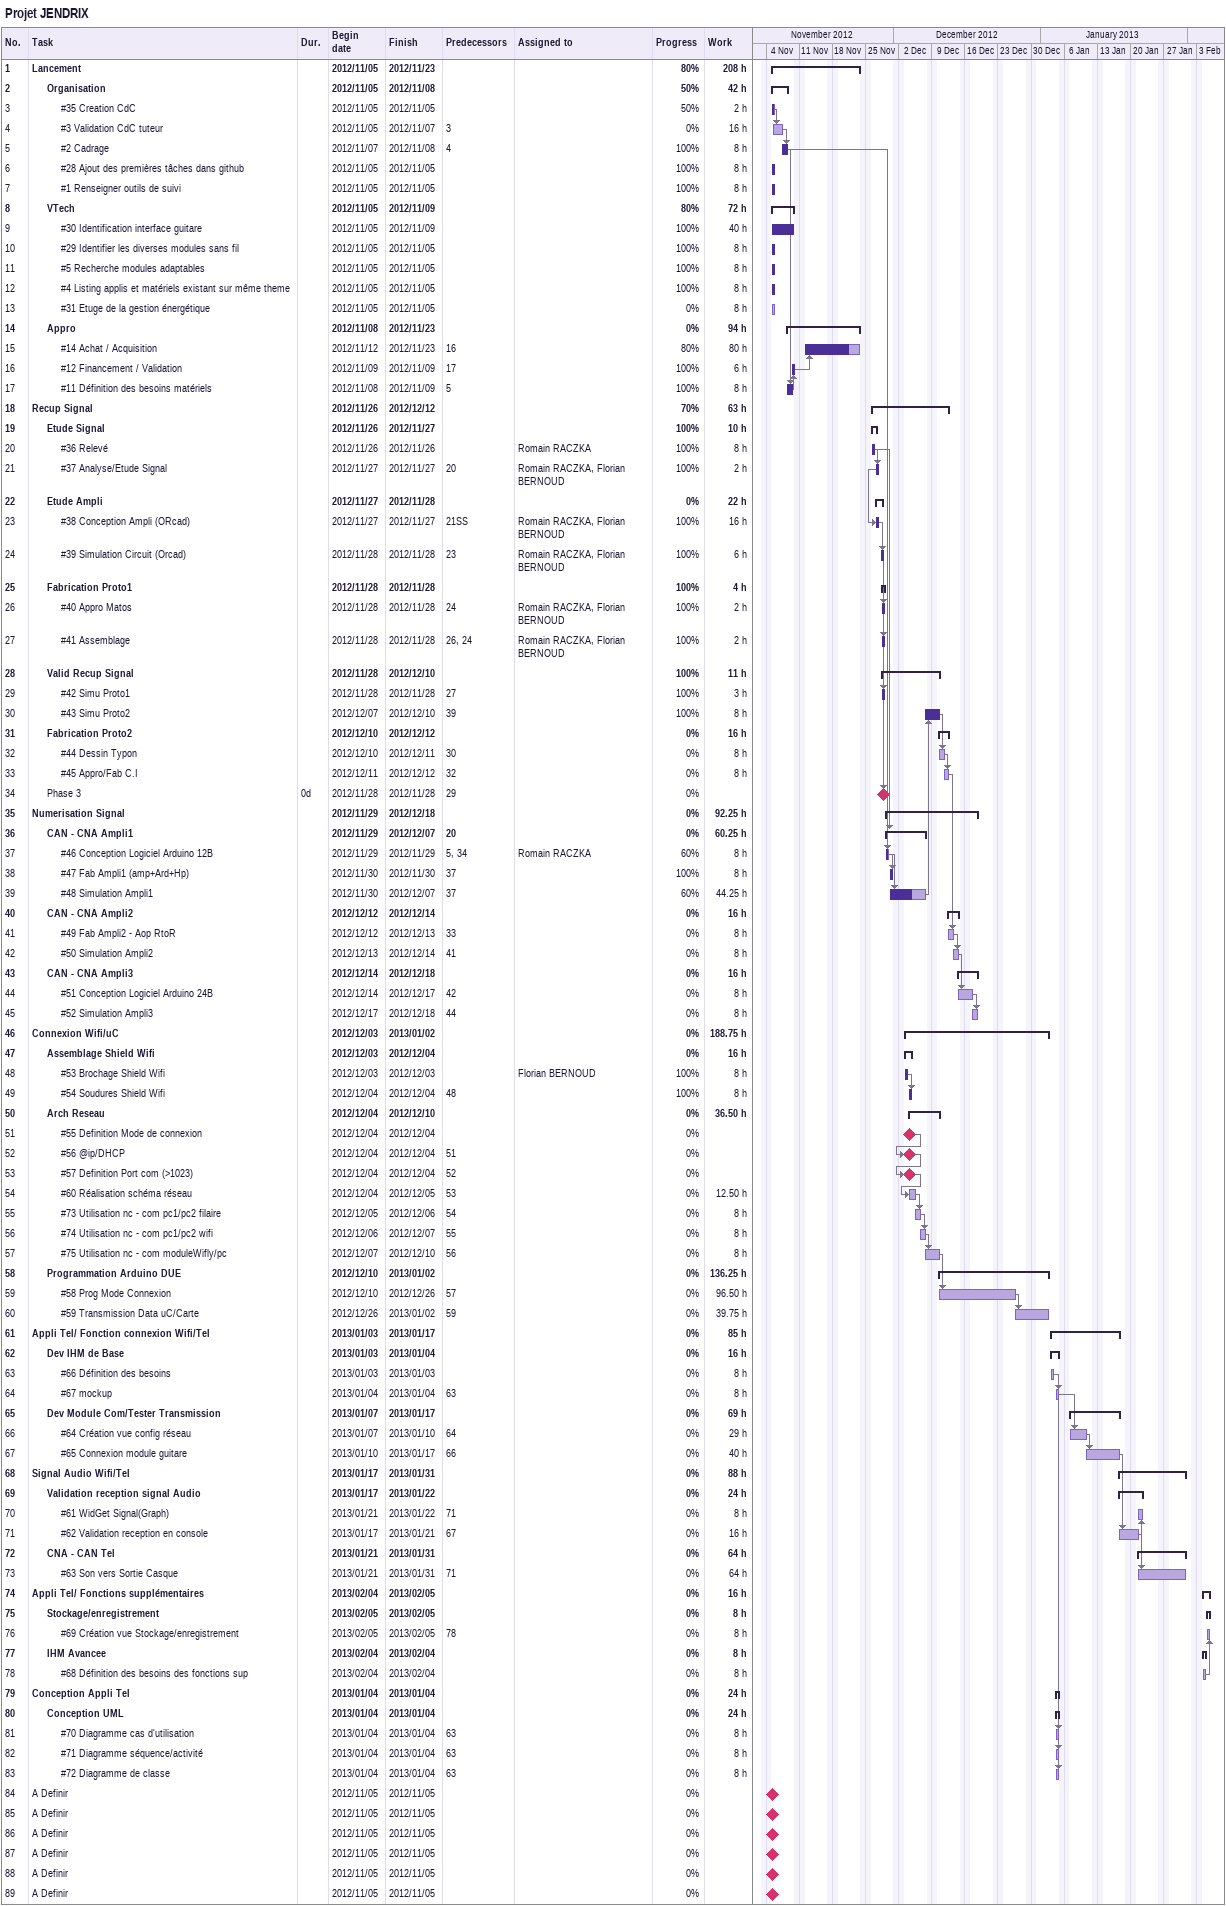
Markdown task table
Projet JENDRIX

| ID | Level | Task | Duration | Start | Finish | Predecessors | Resources | % complete | Work (h) |
|---|---|---|---|---|---|---|---|---|---|
| 1 | 1 | **Lancement** |  | 2012-11-05 | 2012-11-23 |  |  | 80 | 208 |
| 2 | 2 | **Organisation** |  | 2012-11-05 | 2012-11-08 |  |  | 50 | 42 |
| 3 | 3 | #35 Creation CdC |  | 2012-11-05 | 2012-11-05 |  |  | 50 | 2 |
| 4 | 3 | #3 Validation CdC tuteur |  | 2012-11-05 | 2012-11-07 | 3 |  | 0 | 16 |
| 5 | 3 | #2 Cadrage |  | 2012-11-07 | 2012-11-08 | 4 |  | 100 | 8 |
| 6 | 3 | #28 Ajout des premières tâches dans github |  | 2012-11-05 | 2012-11-05 |  |  | 100 | 8 |
| 7 | 3 | #1 Renseigner outils de suivi |  | 2012-11-05 | 2012-11-05 |  |  | 100 | 8 |
| 8 | 2 | **VTech** |  | 2012-11-05 | 2012-11-09 |  |  | 80 | 72 |
| 9 | 3 | #30 Identification interface guitare |  | 2012-11-05 | 2012-11-09 |  |  | 100 | 40 |
| 10 | 3 | #29 Identifier les diverses modules sans fil |  | 2012-11-05 | 2012-11-05 |  |  | 100 | 8 |
| 11 | 3 | #5 Recherche modules adaptables |  | 2012-11-05 | 2012-11-05 |  |  | 100 | 8 |
| 12 | 3 | #4 Listing applis et matériels existant sur même theme |  | 2012-11-05 | 2012-11-05 |  |  | 100 | 8 |
| 13 | 3 | #31 Etuge de la gestion énergétique |  | 2012-11-05 | 2012-11-05 |  |  | 0 | 8 |
| 14 | 2 | **Appro** |  | 2012-11-08 | 2012-11-23 |  |  | 0 | 94 |
| 15 | 3 | #14 Achat / Acquisition |  | 2012-11-12 | 2012-11-23 | 16 |  | 80 | 80 |
| 16 | 3 | #12 Financement / Validation |  | 2012-11-09 | 2012-11-09 | 17 |  | 100 | 6 |
| 17 | 3 | #11 Définition des besoins matériels |  | 2012-11-08 | 2012-11-09 | 5 |  | 100 | 8 |
| 18 | 1 | **Recup Signal** |  | 2012-11-26 | 2012-12-12 |  |  | 70 | 63 |
| 19 | 2 | **Etude Signal** |  | 2012-11-26 | 2012-11-27 |  |  | 100 | 10 |
| 20 | 3 | #36 Relevé |  | 2012-11-26 | 2012-11-26 |  | Romain RACZKA | 100 | 8 |
| 21 | 3 | #37 Analyse/Etude Signal |  | 2012-11-27 | 2012-11-27 | 20 | Romain RACZKA, Florian BERNOUD | 100 | 2 |
| 22 | 2 | **Etude Ampli** |  | 2012-11-27 | 2012-11-28 |  |  | 0 | 22 |
| 23 | 3 | #38 Conception Ampli (ORcad) |  | 2012-11-27 | 2012-11-27 | 21SS | Romain RACZKA, Florian BERNOUD | 100 | 16 |
| 24 | 3 | #39 Simulation Circuit (Orcad) |  | 2012-11-28 | 2012-11-28 | 23 | Romain RACZKA, Florian BERNOUD | 100 | 6 |
| 25 | 2 | **Fabrication Proto1** |  | 2012-11-28 | 2012-11-28 |  |  | 100 | 4 |
| 26 | 3 | #40 Appro Matos |  | 2012-11-28 | 2012-11-28 | 24 | Romain RACZKA, Florian BERNOUD | 100 | 2 |
| 27 | 3 | #41 Assemblage |  | 2012-11-28 | 2012-11-28 | 26, 24 | Romain RACZKA, Florian BERNOUD | 100 | 2 |
| 28 | 2 | **Valid Recup Signal** |  | 2012-11-28 | 2012-12-10 |  |  | 100 | 11 |
| 29 | 3 | #42 Simu Proto1 |  | 2012-11-28 | 2012-11-28 | 27 |  | 100 | 3 |
| 30 | 3 | #43 Simu Proto2 |  | 2012-12-07 | 2012-12-10 | 39 |  | 100 | 8 |
| 31 | 2 | **Fabrication Proto2** |  | 2012-12-10 | 2012-12-12 |  |  | 0 | 16 |
| 32 | 3 | #44 Dessin Typon |  | 2012-12-10 | 2012-12-11 | 30 |  | 0 | 8 |
| 33 | 3 | #45 Appro/Fab C.I |  | 2012-12-11 | 2012-12-12 | 32 |  | 0 | 8 |
| 34 | 2 | Phase 3 | 0d | 2012-11-28 | 2012-11-28 | 29 |  | 0 |  |
| 35 | 1 | **Numerisation Signal** |  | 2012-11-29 | 2012-12-18 |  |  | 0 | 92.25 |
| 36 | 2 | **CAN - CNA Ampli1** |  | 2012-11-29 | 2012-12-07 | 20 |  | 0 | 60.25 |
| 37 | 3 | #46 Conception Logiciel Arduino 12B |  | 2012-11-29 | 2012-11-29 | 5, 34 | Romain RACZKA | 60 | 8 |
| 38 | 3 | #47 Fab Ampli1 (amp+Ard+Hp) |  | 2012-11-30 | 2012-11-30 | 37 |  | 100 | 8 |
| 39 | 3 | #48 Simulation Ampli1 |  | 2012-11-30 | 2012-12-07 | 37 |  | 60 | 44.25 |
| 40 | 2 | **CAN - CNA Ampli2** |  | 2012-12-12 | 2012-12-14 |  |  | 0 | 16 |
| 41 | 3 | #49 Fab Ampli2 - Aop RtoR |  | 2012-12-12 | 2012-12-13 | 33 |  | 0 | 8 |
| 42 | 3 | #50 Simulation Ampli2 |  | 2012-12-13 | 2012-12-14 | 41 |  | 0 | 8 |
| 43 | 2 | **CAN - CNA Ampli3** |  | 2012-12-14 | 2012-12-18 |  |  | 0 | 16 |
| 44 | 3 | #51 Conception Logiciel Arduino 24B |  | 2012-12-14 | 2012-12-17 | 42 |  | 0 | 8 |
| 45 | 3 | #52 Simulation Ampli3 |  | 2012-12-17 | 2012-12-18 | 44 |  | 0 | 8 |
| 46 | 1 | **Connexion Wifi/uC** |  | 2012-12-03 | 2013-01-02 |  |  | 0 | 188.75 |
| 47 | 2 | **Assemblage Shield Wifi** |  | 2012-12-03 | 2012-12-04 |  |  | 0 | 16 |
| 48 | 3 | #53 Brochage Shield Wifi |  | 2012-12-03 | 2012-12-03 |  | Florian BERNOUD | 100 | 8 |
| 49 | 3 | #54 Soudures Shield Wifi |  | 2012-12-04 | 2012-12-04 | 48 |  | 100 | 8 |
| 50 | 2 | **Arch Reseau** |  | 2012-12-04 | 2012-12-10 |  |  | 0 | 36.50 |
| 51 | 3 | #55 Definition Mode de connexion |  | 2012-12-04 | 2012-12-04 |  |  | 0 |  |
| 52 | 3 | #56 @ip/DHCP |  | 2012-12-04 | 2012-12-04 | 51 |  | 0 |  |
| 53 | 3 | #57 Definition Port com (>1023) |  | 2012-12-04 | 2012-12-04 | 52 |  | 0 |  |
| 54 | 3 | #60 Réalisation schéma réseau |  | 2012-12-04 | 2012-12-05 | 53 |  | 0 | 12.50 |
| 55 | 3 | #73 Utilisation nc - com pc1/pc2 filaire |  | 2012-12-05 | 2012-12-06 | 54 |  | 0 | 8 |
| 56 | 3 | #74 Utilisation nc - com pc1/pc2 wifi |  | 2012-12-06 | 2012-12-07 | 55 |  | 0 | 8 |
| 57 | 3 | #75 Utilisation nc - com moduleWifly/pc |  | 2012-12-07 | 2012-12-10 | 56 |  | 0 | 8 |
| 58 | 2 | **Programmation Arduino DUE** |  | 2012-12-10 | 2013-01-02 |  |  | 0 | 136.25 |
| 59 | 3 | #58 Prog Mode Connexion |  | 2012-12-10 | 2012-12-26 | 57 |  | 0 | 96.50 |
| 60 | 3 | #59 Transmission Data uC/Carte |  | 2012-12-26 | 2013-01-02 | 59 |  | 0 | 39.75 |
| 61 | 1 | **Appli Tel/ Fonction connexion Wifi/Tel** |  | 2013-01-03 | 2013-01-17 |  |  | 0 | 85 |
| 62 | 2 | **Dev IHM de Base** |  | 2013-01-03 | 2013-01-04 |  |  | 0 | 16 |
| 63 | 3 | #66 Définition des besoins |  | 2013-01-03 | 2013-01-03 |  |  | 0 | 8 |
| 64 | 3 | #67 mockup |  | 2013-01-04 | 2013-01-04 | 63 |  | 0 | 8 |
| 65 | 2 | **Dev Module Com/Tester Transmission** |  | 2013-01-07 | 2013-01-17 |  |  | 0 | 69 |
| 66 | 3 | #64 Création vue config réseau |  | 2013-01-07 | 2013-01-10 | 64 |  | 0 | 29 |
| 67 | 3 | #65 Connexion module guitare |  | 2013-01-10 | 2013-01-17 | 66 |  | 0 | 40 |
| 68 | 1 | **Signal Audio Wifi/Tel** |  | 2013-01-17 | 2013-01-31 |  |  | 0 | 88 |
| 69 | 2 | **Validation reception signal Audio** |  | 2013-01-17 | 2013-01-22 |  |  | 0 | 24 |
| 70 | 3 | #61 WidGet Signal(Graph) |  | 2013-01-21 | 2013-01-22 | 71 |  | 0 | 8 |
| 71 | 3 | #62 Validation reception en console |  | 2013-01-17 | 2013-01-21 | 67 |  | 0 | 16 |
| 72 | 2 | **CNA - CAN Tel** |  | 2013-01-21 | 2013-01-31 |  |  | 0 | 64 |
| 73 | 3 | #63 Son vers Sortie Casque |  | 2013-01-21 | 2013-01-31 | 71 |  | 0 | 64 |
| 74 | 1 | **Appli Tel/ Fonctions supplémentaires** |  | 2013-02-04 | 2013-02-05 |  |  | 0 | 16 |
| 75 | 2 | **Stockage/enregistrement** |  | 2013-02-05 | 2013-02-05 |  |  | 0 | 8 |
| 76 | 3 | #69 Création vue Stockage/enregistrement |  | 2013-02-05 | 2013-02-05 | 78 |  | 0 | 8 |
| 77 | 2 | **IHM Avancee** |  | 2013-02-04 | 2013-02-04 |  |  | 0 | 8 |
| 78 | 3 | #68 Définition des besoins des fonctions sup |  | 2013-02-04 | 2013-02-04 |  |  | 0 | 8 |
| 79 | 1 | **Conception Appli Tel** |  | 2013-01-04 | 2013-01-04 |  |  | 0 | 24 |
| 80 | 2 | **Conception UML** |  | 2013-01-04 | 2013-01-04 |  |  | 0 | 24 |
| 81 | 3 | #70 Diagramme cas d'utilisation |  | 2013-01-04 | 2013-01-04 | 63 |  | 0 | 8 |
| 82 | 3 | #71 Diagramme séquence/activité |  | 2013-01-04 | 2013-01-04 | 63 |  | 0 | 8 |
| 83 | 3 | #72 Diagramme de classe |  | 2013-01-04 | 2013-01-04 | 63 |  | 0 | 8 |
| 84 | 1 | A Definir |  | 2012-11-05 | 2012-11-05 |  |  | 0 |  |
| 85 | 1 | A Definir |  | 2012-11-05 | 2012-11-05 |  |  | 0 |  |
| 86 | 1 | A Definir |  | 2012-11-05 | 2012-11-05 |  |  | 0 |  |
| 87 | 1 | A Definir |  | 2012-11-05 | 2012-11-05 |  |  | 0 |  |
| 88 | 1 | A Definir |  | 2012-11-05 | 2012-11-05 |  |  | 0 |  |
| 89 | 1 | A Definir |  | 2012-11-05 | 2012-11-05 |  |  | 0 |  |
